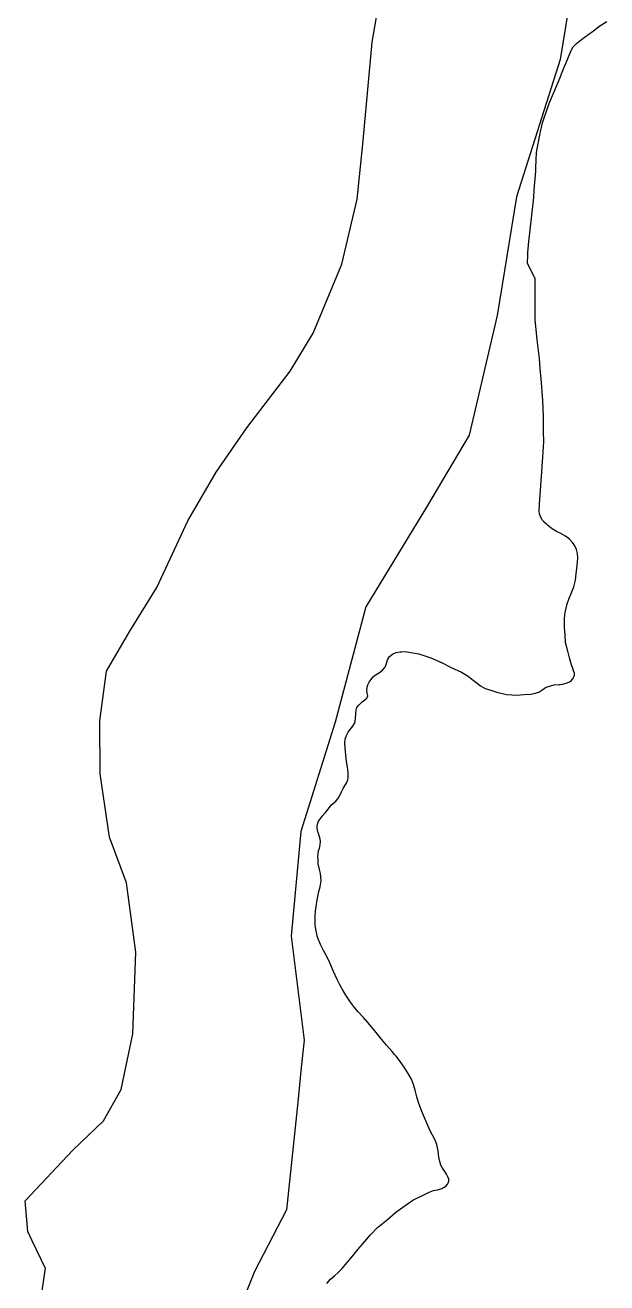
# Model space of a CAD drawing. Header units: metres. Extents: x 3 to 1005126, y 39 to 4383651.
# Drawn here: x 477676 to 477877.5, y 4363319.4 to 4363755 of the extents above; entities that cross this region are included whole.
import ezdxf

# ---------------------------------------------------------------- set-up
doc = ezdxf.new("R2010")
doc.units = ezdxf.units.M
doc.header["$MEASUREMENT"] = 0
doc.layers.add('TM_Llucmajor', color=7, linetype='Continuous')

msp = doc.modelspace()

# ---------------------------------------------------------------- linework, layer by layer
at = {"layer": 'TM_Llucmajor', "linetype": 'Continuous', "flags": 128}
for points in [[(477681.45, 4363313.46), (477682.92, 4363323.78), (477683, 4363324.36), (477678.47, 4363334.02), (477676.97, 4363337.23), (477676, 4363347.87), (477692.53, 4363365.35), (477703.18, 4363375.57), (477709.28, 4363386.38), (477713.29, 4363405.67), (477714.33, 4363433.92), (477711.12, 4363457.96), (477705.18, 4363473.75), (477701.98, 4363495.76), (477701.84, 4363514.12), (477704.23, 4363531.24), (477712.32, 4363545.11), (477721.67, 4363560.26), (477732.35, 4363583.4), (477742.19, 4363600.19), (477752.8, 4363615.6), (477767.8, 4363635.23), (477775.77, 4363648.34), (477785.69, 4363672.23), (477791.06, 4363694.81), (477792.93, 4363713.83), (477796.19, 4363749.19), (477800.3, 4363772.53)], [(477865.69, 4363770.16), (477861.37, 4363743.17), (477846.26, 4363695.58), (477839.56, 4363654.44), (477829.84, 4363613.03), (477814.99, 4363588.03), (477794.03, 4363553.61), (477783.45, 4363513.62), (477771.46, 4363475.72), (477768.19, 4363439.51), (477772.65, 4363403.46), (477771.66, 4363394), (477770.41, 4363382.06), (477766.5, 4363344.77), (477755.48, 4363323.35), (477750.24, 4363310.45)], [(477780.55, 4363319.21), (477781.76, 4363320.66), (477783.13, 4363321.82), (477784.47, 4363322.98), (477785.82, 4363324.41), (477786.91, 4363325.65), (477789.52, 4363328.79), (477791.34, 4363331.11), (477793.52, 4363333.64), (477795.6, 4363336.11), (477798.05, 4363338.59), (477801.53, 4363341.38), (477804.36, 4363343.88), (477806.8, 4363345.68), (477810.34, 4363348.01), (477814.75, 4363350.31), (477815.76, 4363350.72), (477817.44, 4363351.41), (477818.88, 4363351.69), (477820.3, 4363352.09), (477821.72, 4363352.95), (477822.43, 4363353.67), (477822.78, 4363354.63), (477822.76, 4363355.39), (477822.43, 4363356.18), (477822, 4363357.04), (477821.57, 4363357.62), (477820.6, 4363359.12), (477820.02, 4363360.21), (477819.64, 4363361.41), (477819.31, 4363363.01), (477819.11, 4363365.09), (477818.6, 4363367.32), (477818.04, 4363368.85), (477817.11, 4363370.63), (477816.14, 4363372.3), (477815.46, 4363373.95), (477814.5, 4363376.32), (477813.43, 4363378.81), (477812.24, 4363381.9), (477811.68, 4363383.89), (477811.13, 4363386.2), (477810.49, 4363388.1), (477809.78, 4363389.93), (477808.69, 4363391.94), (477807.35, 4363394.12), (477805.73, 4363396.46), (477804.56, 4363397.91), (477803.97, 4363398.55), (477803.09, 4363399.51), (477801.12, 4363401.72), (477799.4, 4363403.88), (477797.65, 4363406.11), (477795.97, 4363408.1), (477794.76, 4363409.65), (477793.16, 4363411.35), (477791.31, 4363413.35), (477790.07, 4363414.85), (477788.73, 4363416.66), (477787.11, 4363419.02), (477786.02, 4363420.82), (477785, 4363422.6), (477784.09, 4363424.51), (477782.85, 4363427.28), (477781.51, 4363430.22), (477780.39, 4363432.71), (477779.43, 4363434.34), (477778.31, 4363436.67), (477777.33, 4363439.14), (477776.77, 4363441.27), (477776.49, 4363443.38), (477776.49, 4363444.83), (477776.49, 4363446.6), (477776.59, 4363448.2), (477776.82, 4363449.8), (477777.17, 4363452.04), (477777.76, 4363454.93), (477778.24, 4363456.61), (477778.49, 4363458.64), (477778.41, 4363459.94), (477778.26, 4363461.2), (477777.91, 4363462.63), (477777.53, 4363464.58), (477777.48, 4363465.9), (477777.4, 4363466.94), (477777.5, 4363467.99), (477777.65, 4363469), (477777.93, 4363469.99), (477778.21, 4363471.08), (477778.31, 4363472.28), (477778.24, 4363473.09), (477777.98, 4363473.93), (477777.73, 4363474.69), (477777.4, 4363475.68), (477777.17, 4363476.85), (477777.17, 4363477.51), (477777.32, 4363478.35), (477777.65, 4363479.29), (477778.03, 4363479.9), (477778.92, 4363481.09), (477780.04, 4363482.36), (477782.19, 4363485.15), (477783.58, 4363486.24), (477784.37, 4363487.1), (477784.9, 4363487.97), (477785.56, 4363489.44), (477786.17, 4363490.68), (477786.8, 4363491.75), (477787.33, 4363492.54), (477787.76, 4363493.63), (477787.89, 4363494.59), (477787.92, 4363494.8), (477787.89, 4363495.51), (477787.89, 4363495.94), (477787.74, 4363497.31), (477787.28, 4363499.98), (477786.98, 4363503.3), (477786.75, 4363506.33), (477786.75, 4363506.55), (477786.9, 4363507.77), (477787.36, 4363508.99), (477787.86, 4363510.11), (477788.6, 4363511.1), (477789.54, 4363512.19), (477790.12, 4363513.15), (477790.37, 4363513.94), (477790.42, 4363514.91), (477790.52, 4363516.58), (477790.63, 4363517.73), (477790.9, 4363518.66), (477791.54, 4363519.55), (477792.8, 4363520.64), (477793.64, 4363521.3), (477794.32, 4363521.99), (477794.68, 4363522.78), (477794.5, 4363523.69), (477794.4, 4363524.66), (477794.45, 4363525.72), (477794.68, 4363526.56), (477795.16, 4363527.5), (477795.95, 4363528.59), (477796.68, 4363529.4), (477797.57, 4363530.14), (477798.76, 4363530.85), (477799.8, 4363531.64), (477800.56, 4363532.6), (477801.06, 4363533.64), (477801.55, 4363535.17), (477802.2, 4363536.31), (477803.22, 4363537.2), (477804.51, 4363537.75), (477805.9, 4363537.93), (477806.33, 4363538.03), (477807.6, 4363538.08), (477809.55, 4363537.78), (477812.34, 4363537.29), (477816.49, 4363535.87), (477820.4, 4363534.16), (477823.59, 4363532.59), (477827.16, 4363530.96), (477829.47, 4363529.56), (477830.68, 4363528.52), (477832.08, 4363527.43), (477833.77, 4363526.26), (477835.37, 4363525.24), (477837.35, 4363524.68), (477839.78, 4363523.87), (477842.82, 4363523.21), (477846.32, 4363523), (477848.77, 4363523.15), (477851.13, 4363523.3), (477852.63, 4363523.61), (477853.94, 4363524.06), (477855.03, 4363524.7), (477856.25, 4363525.61), (477857.24, 4363526.02), (477859.24, 4363526.5), (477860.94, 4363526.67), (477861.29, 4363526.69), (477862.15, 4363526.75), (477863.37, 4363527.16), (477864.38, 4363527.46), (477864.53, 4363527.56), (477865.09, 4363527.92), (477865.65, 4363528.5), (477865.82, 4363528.77), (477866, 4363529.06), (477866.26, 4363529.87), (477866.26, 4363530.56), (477865.95, 4363531.37), (477865.7, 4363532.26), (477865.27, 4363533.45), (477865.03, 4363534.33), (477864.58, 4363535.92), (477864, 4363538.25), (477863.17, 4363541.17), (477863.04, 4363543.87), (477862.86, 4363546.46), (477862.79, 4363549.55), (477862.98, 4363550.73), (477863.11, 4363551.59), (477863.39, 4363553.11), (477863.77, 4363554.56), (477864.28, 4363556.18), (477865.17, 4363558.21), (477866.08, 4363560.47), (477866.64, 4363562.78), (477866.89, 4363564.97), (477867.22, 4363567.84), (477867.42, 4363570.48), (477867.3, 4363572), (477866.97, 4363573.45), (477866.38, 4363574.72), (477865.6, 4363575.81), (477864.56, 4363577), (477863.16, 4363578.07), (477861.54, 4363579.01), (477860.05, 4363579.62), (477858.95, 4363580.35), (477858.07, 4363580.94), (477856.93, 4363581.81), (477856.55, 4363582.16), (477855.94, 4363582.72), (477854.96, 4363583.87), (477854.5, 4363584.83), (477854.22, 4363585.77), (477854.09, 4363586.96), (477854.14, 4363588.77), (477854.18, 4363589.25), (477854.68, 4363595.42), (477854.78, 4363597.3), (477854.93, 4363600.25), (477855.22, 4363603.98), (477855.32, 4363605.25), (477855.49, 4363607.41), (477855.66, 4363610.63), (477855.56, 4363614.41), (477855.51, 4363619.39), (477855.31, 4363625.06), (477854.7, 4363632.6), (477854.43, 4363635.86), (477854.41, 4363636.11), (477854.12, 4363639.58), (477853.31, 4363646.03), (477852.65, 4363653.09), (477852.65, 4363667.16), (477850.06, 4363672.56), (477850.04, 4363672.61), (477850.01, 4363672.67), (477850.01, 4363672.78), (477850.04, 4363673.66), (477850.08, 4363674.47), (477850.16, 4363676.3), (477850.52, 4363680.06), (477851.46, 4363688.16), (477852.24, 4363695.3), (477852.29, 4363697.86), (477852.9, 4363704.41), (477852.95, 4363705.6), (477853.15, 4363710.89), (477853.71, 4363714.09), (477853.79, 4363714.54), (477854.37, 4363717.62), (477854.49, 4363718.14), (477855.1, 4363720.68), (477855.15, 4363720.87), (477855.76, 4363722.92), (477856.6, 4363725.21), (477857.56, 4363727.88), (477858.89, 4363731.2), (477859.11, 4363731.76), (477861.29, 4363736.86), (477861.82, 4363738.18), (477862.73, 4363740.47), (477863.26, 4363741.79), (477865.17, 4363746.29), (477865.26, 4363746.51), (477865.82, 4363747.55), (477866.75, 4363748.46), (477867.01, 4363748.72), (477868.68, 4363750.09), (477870.13, 4363751.1), (477870.79, 4363751.56), (477870.96, 4363751.68), (477872.86, 4363753.11), (477874.74, 4363754.53), (477877.5, 4363756.28)]]:
    msp.add_lwpolyline(points, dxfattribs=at)

doc.saveas('drawing.dxf')
